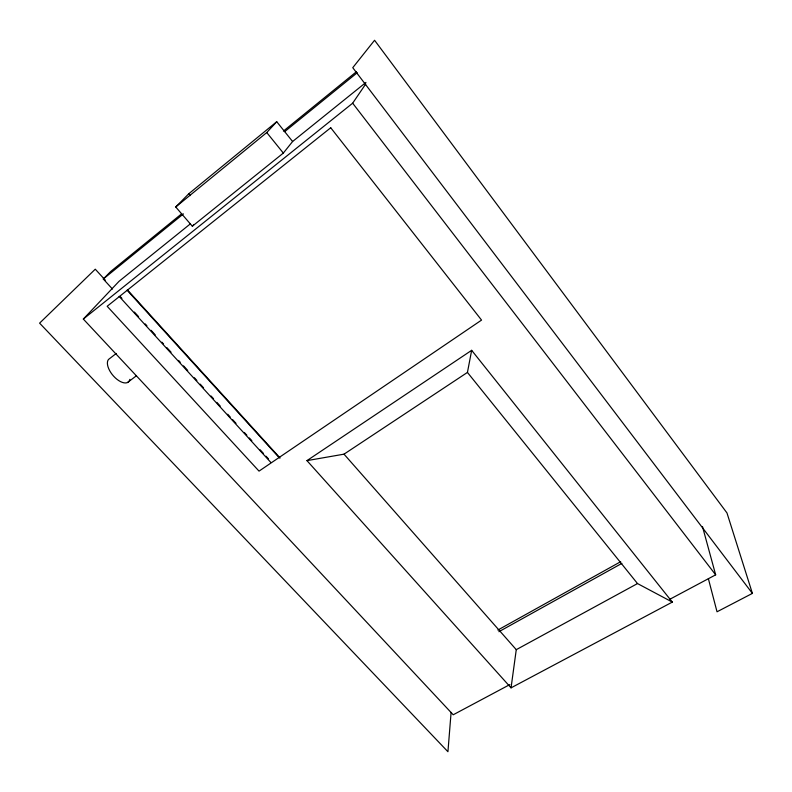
<?xml version="1.0" encoding="UTF-8"?>
<svg xmlns="http://www.w3.org/2000/svg" width="792" height="792" viewBox="0 0 792 792"><rect width="100%" height="100%" fill="white"/><g stroke="black" fill="none" stroke-linecap="round" stroke-linejoin="round"><path stroke-width="1.19" d="M451.093 712.414L447.935 751.727L39.6 323.146L95.268 269.191L105.267 280.13M511.048 687.852L516.265 649.668L344.015 454.163L306.959 460.627L511.048 687.852L672.319 602.088L471.666 350.321L306.959 460.627M344.015 454.163L467.438 372.418L471.666 350.321M509.84 684.585L453.212 714.78L83.328 319.057L352.658 103.198L365.765 83.942M292.594 141.511L276.735 121.711L188.813 193.723L175.745 206.989L192.337 226.225L283.338 153.074L292.594 141.511L365.934 82.437M192.337 226.225L193.882 224.482M175.745 206.989L266.755 132.551L276.735 121.711M83.328 319.057L119.018 281.338L190.258 223.948M112.454 289.04L103.287 279.002L110.712 271.478L181.724 213.751M283.447 131.056L356.38 71.775M103.287 279.002L183.427 213.899M284.694 131.64L357.281 72.686M116.266 353.46L108.494 359.469A15.048 7.583 49.8 0 0 115.325 377.903A15.048 7.583 49.8 0 0 129.858 379.358M127.472 382.546L136.234 375.913M497.881 630.026L620.69 561.686M498.891 631.709L621.859 563.389M516.265 649.668L637.511 583.565L672.319 602.088M669.923 599.217L715.661 574.834L702.514 526.68M752.4 593.396L352.757 67.686L374.567 40.273L726.977 512.949L752.4 593.396L717.027 611.79L708.375 578.695M120.255 296.555L121.919 298.376M134.412 312.058L138.58 316.622M145.243 323.918L146.906 325.75M151.074 330.304L155.232 334.868M161.895 342.164L163.558 343.995M166.894 347.638L171.052 352.202M178.556 360.409L180.22 362.231M183.546 365.884L187.714 370.448M194.377 377.744L196.871 380.477M200.208 384.13L203.534 387.783M211.028 395.99L213.533 398.722M216.859 402.376L220.196 406.019M227.69 414.236L230.185 416.968M232.69 419.71L236.016 423.354M244.342 432.482L246.847 435.214M249.341 437.956L251.836 440.689M260.172 449.816L263.498 453.46M266.003 456.202L268.498 458.934M119.127 296.347L270.874 462.498M127.324 289.773L280.091 458.023M127.324 290.486L279.328 457.845M188.813 193.723L190.407 195.594M266.755 132.551L283.338 153.074M467.438 372.418L637.511 583.565M352.658 103.198L715.661 574.834M330.729 127.75L107.177 306.286L259.033 471.121L481.546 320.097L330.729 127.75"/></g></svg>
